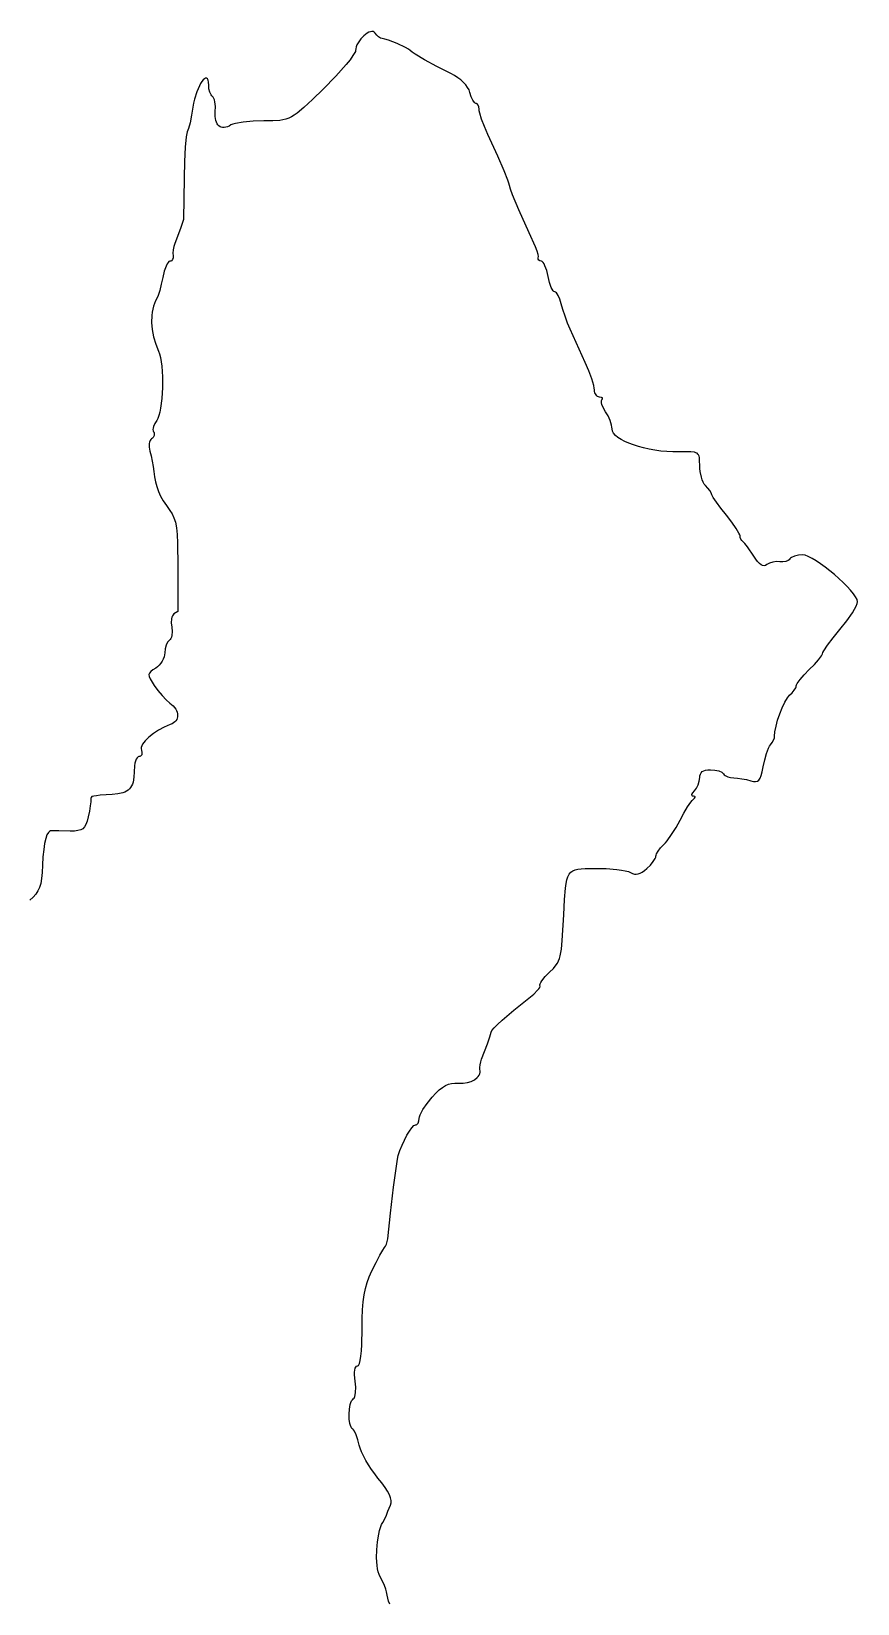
# Model space of a CAD drawing. Extents: x -20.7 to -3.4, y 4.4 to 16.8.
# Drawn here: x -4.614 to -3.395, y 12.935 to 15.254 of the extents above; entities that cross this region are included whole.
import ezdxf

# ---------------------------------------------------------------- set-up
doc = ezdxf.new("R2010")
doc.units = 0
doc.header["$MEASUREMENT"] = 0
doc.layers.add('LAYER_1', color=18, linetype='CONTINUOUS')

msp = doc.modelspace()

# ---------------------------------------------------------------- linework, layer by layer
at = {"layer": 'LAYER_1', "color": 7}
for p, q in [((-4.1281, 15.2433), (-4.132, 15.2377)), ((-4.1234, 15.2482), (-4.1281, 15.2433)), ((-4.1185, 15.2519), (-4.1234, 15.2482)), ((-4.1161, 15.2532), (-4.1185, 15.2519)), ((-4.1138, 15.2541), (-4.1161, 15.2532)), ((-4.1116, 15.2544), (-4.1138, 15.2541)), ((-4.1097, 15.2543), (-4.1116, 15.2544)), ((-4.108, 15.2535), (-4.1097, 15.2543)), ((-4.1067, 15.252), (-4.108, 15.2535)), ((-4.1044, 15.249), (-4.1067, 15.252)), ((-4.1017, 15.2464), (-4.1044, 15.249)), ((-4.0988, 15.2447), (-4.1017, 15.2464)), ((-4.0962, 15.2439), (-4.0988, 15.2447)), ((-4.0925, 15.2432), (-4.0962, 15.2439)), ((-4.0873, 15.2416), (-4.0925, 15.2432)), ((-4.0745, 15.2366), (-4.0873, 15.2416)), ((-4.1395, 15.2187), (-4.1439, 15.2127)), ((-4.1367, 15.2232), (-4.1395, 15.2187)), ((-4.136, 15.2249), (-4.1367, 15.2232)), ((-4.1357, 15.2261), (-4.136, 15.2249)), ((-4.1355, 15.2289), (-4.1357, 15.2261)), ((-4.1347, 15.2318), (-4.1355, 15.2289)), ((-4.1336, 15.2348), (-4.1347, 15.2318)), ((-4.132, 15.2377), (-4.1336, 15.2348)), ((-4.0622, 15.2307), (-4.0745, 15.2366)), ((-4.0576, 15.2281), (-4.0622, 15.2307)), ((-4.0549, 15.2261), (-4.0576, 15.2281)), ((-4.0521, 15.2238), (-4.0549, 15.2261)), ((-4.0476, 15.2207), (-4.0521, 15.2238)), ((-4.0339, 15.2126), (-4.0476, 15.2207)), ((-4.1498, 15.2055), (-4.165, 15.1885)), ((-4.1439, 15.2127), (-4.1498, 15.2055)), ((-4.0157, 15.2027), (-4.0339, 15.2126)), ((-3.9951, 15.1923), (-4.0157, 15.2027)), ((-4.3662, 15.174), (-4.37, 15.1651)), ((-4.3643, 15.1776), (-4.3662, 15.174)), ((-4.3623, 15.1807), (-4.3643, 15.1776)), ((-4.3604, 15.1831), (-4.3623, 15.1807)), ((-4.3585, 15.1847), (-4.3604, 15.1831)), ((-4.3569, 15.1856), (-4.3585, 15.1847)), ((-4.3554, 15.1856), (-4.3569, 15.1856)), ((-4.3542, 15.1846), (-4.3554, 15.1856)), ((-4.3532, 15.1826), (-4.3542, 15.1846)), ((-4.3527, 15.1796), (-4.3532, 15.1826)), ((-4.3524, 15.1754), (-4.3527, 15.1796)), ((-4.352, 15.1699), (-4.3524, 15.1754)), ((-4.165, 15.1885), (-4.1835, 15.1695)), ((-3.9897, 15.1894), (-3.9951, 15.1923)), ((-3.9847, 15.1862), (-3.9897, 15.1894)), ((-3.9802, 15.1828), (-3.9847, 15.1862)), ((-3.9763, 15.1793), (-3.9802, 15.1828)), ((-3.973, 15.1757), (-3.9763, 15.1793)), ((-3.9703, 15.1719), (-3.973, 15.1757)), ((-3.9682, 15.1681), (-3.9703, 15.1719)), ((-4.3746, 15.1488), (-4.3756, 15.1429)), ((-4.3733, 15.1546), (-4.3746, 15.1488)), ((-4.37, 15.1651), (-4.3733, 15.1546)), ((-4.3508, 15.1649), (-4.352, 15.1699)), ((-4.349, 15.1609), (-4.3508, 15.1649)), ((-4.3479, 15.1595), (-4.349, 15.1609)), ((-4.3468, 15.1585), (-4.3479, 15.1595)), ((-4.3456, 15.1574), (-4.3468, 15.1585)), ((-4.3447, 15.1556), (-4.3456, 15.1574)), ((-4.3439, 15.1533), (-4.3447, 15.1556)), ((-4.3432, 15.1504), (-4.3439, 15.1533)), ((-4.3425, 15.1436), (-4.3432, 15.1504)), ((-4.1994, 15.154), (-4.2118, 15.1423)), ((-4.1835, 15.1695), (-4.1994, 15.154)), ((-3.9669, 15.1644), (-3.9682, 15.1681)), ((-3.965, 15.1581), (-3.9669, 15.1644)), ((-3.9627, 15.153), (-3.965, 15.1581)), ((-3.9603, 15.1496), (-3.9627, 15.153)), ((-3.9592, 15.1486), (-3.9603, 15.1496)), ((-4.3776, 15.1307), (-4.3799, 15.1197)), ((-4.3756, 15.1429), (-4.3776, 15.1307)), ((-4.3428, 15.1288), (-4.3427, 15.1358)), ((-4.3419, 15.1229), (-4.3428, 15.1288)), ((-4.3427, 15.1358), (-4.3425, 15.1436)), ((-4.2344, 15.1264), (-4.2385, 15.1249)), ((-4.2303, 15.1283), (-4.2344, 15.1264)), ((-4.2262, 15.1308), (-4.2303, 15.1283)), ((-4.2218, 15.1339), (-4.2262, 15.1308)), ((-4.2118, 15.1423), (-4.2218, 15.1339)), ((-3.9582, 15.1483), (-3.9592, 15.1486)), ((-3.9573, 15.1481), (-3.9582, 15.1483)), ((-3.9564, 15.1476), (-3.9573, 15.1481)), ((-3.9549, 15.1458), (-3.9564, 15.1476)), ((-3.9539, 15.143), (-3.9549, 15.1458)), ((-3.9535, 15.1396), (-3.9539, 15.143)), ((-3.9532, 15.1373), (-3.9535, 15.1396)), ((-3.9525, 15.134), (-3.9532, 15.1373)), ((-3.9497, 15.1251), (-3.9525, 15.134)), ((-4.3848, 15.1037), (-4.3856, 15.0989)), ((-4.384, 15.1063), (-4.3848, 15.1037)), ((-4.3821, 15.1112), (-4.384, 15.1063)), ((-4.3799, 15.1197), (-4.3821, 15.1112)), ((-4.3411, 15.1204), (-4.3419, 15.1229)), ((-4.3401, 15.1182), (-4.3411, 15.1204)), ((-4.3388, 15.1164), (-4.3401, 15.1182)), ((-4.3373, 15.115), (-4.3388, 15.1164)), ((-4.3357, 15.1138), (-4.3373, 15.115)), ((-4.3339, 15.1131), (-4.3357, 15.1138)), ((-4.3318, 15.1127), (-4.3339, 15.1131)), ((-4.3297, 15.1126), (-4.3318, 15.1127)), ((-4.3273, 15.113), (-4.3297, 15.1126)), ((-4.3249, 15.1137), (-4.3273, 15.113)), ((-4.3222, 15.1149), (-4.3249, 15.1137)), ((-4.3195, 15.1165), (-4.3222, 15.1149)), ((-4.3169, 15.1176), (-4.3195, 15.1165)), ((-4.3129, 15.1187), (-4.3169, 15.1176)), ((-4.3015, 15.1206), (-4.3129, 15.1187)), ((-4.2869, 15.1218), (-4.3015, 15.1206)), ((-4.2709, 15.1223), (-4.2869, 15.1218)), ((-4.2577, 15.1225), (-4.2709, 15.1223)), ((-4.2473, 15.1231), (-4.2577, 15.1225)), ((-4.2428, 15.1238), (-4.2473, 15.1231)), ((-4.2385, 15.1249), (-4.2428, 15.1238)), ((-3.9455, 15.1142), (-3.9497, 15.1251)), ((-3.9405, 15.1024), (-3.9455, 15.1142)), ((-3.926, 15.0703), (-3.9405, 15.1024)), ((-4.3871, 15.0836), (-4.3881, 15.0627)), ((-4.3856, 15.0989), (-4.3871, 15.0836)), ((-4.3881, 15.0627), (-4.3887, 15.0383)), ((-3.9165, 15.0487), (-3.926, 15.0703)), ((-4.3887, 15.0383), (-4.3894, 14.9769)), ((-3.9112, 15.0351), (-3.9165, 15.0487)), ((-3.9097, 15.0305), (-3.9112, 15.0351)), ((-3.9088, 15.027), (-3.9097, 15.0305)), ((-3.9072, 15.0217), (-3.9088, 15.027)), ((-3.904, 15.0132), (-3.9072, 15.0217)), ((-3.8947, 14.9914), (-3.904, 15.0132)), ((-3.8793, 14.9573), (-3.8947, 14.9914)), ((-4.3942, 14.9639), (-4.4026, 14.9413)), ((-4.3894, 14.9769), (-4.3942, 14.9639)), ((-4.4026, 14.9413), (-4.4039, 14.9369)), ((-3.8704, 14.9366), (-3.8793, 14.9573)), ((-4.4058, 14.9178), (-4.4074, 14.9161)), ((-4.4049, 14.9204), (-4.4058, 14.9178)), ((-4.4048, 14.9321), (-4.4052, 14.9274)), ((-4.4052, 14.9274), (-4.4049, 14.9235)), ((-4.4049, 14.9235), (-4.4049, 14.9204)), ((-4.4039, 14.9369), (-4.4048, 14.9321)), ((-3.8679, 14.9301), (-3.8704, 14.9366)), ((-3.8665, 14.9255), (-3.8679, 14.9301)), ((-3.866, 14.9224), (-3.8665, 14.9255)), ((-3.8661, 14.9203), (-3.866, 14.9224)), ((-3.8661, 14.9184), (-3.8661, 14.9203)), ((-3.8652, 14.9168), (-3.8661, 14.9184)), ((-3.8636, 14.9158), (-3.8652, 14.9168)), ((-4.418, 14.9006), (-4.4202, 14.8912)), ((-4.4153, 14.9083), (-4.418, 14.9006)), ((-4.4138, 14.9113), (-4.4153, 14.9083)), ((-4.4124, 14.9135), (-4.4138, 14.9113)), ((-4.411, 14.9149), (-4.4124, 14.9135)), ((-4.4097, 14.9154), (-4.411, 14.9149)), ((-4.4085, 14.9156), (-4.4097, 14.9154)), ((-4.4074, 14.9161), (-4.4085, 14.9156)), ((-3.8615, 14.9154), (-3.8636, 14.9158)), ((-3.8603, 14.915), (-3.8615, 14.9154)), ((-3.8589, 14.9136), (-3.8603, 14.915)), ((-3.8576, 14.9115), (-3.8589, 14.9136)), ((-3.8562, 14.9088), (-3.8576, 14.9115)), ((-3.8536, 14.9016), (-3.8562, 14.9088)), ((-3.8515, 14.8928), (-3.8536, 14.9016)), ((-4.4246, 14.8722), (-4.4269, 14.8649)), ((-4.4223, 14.8813), (-4.4246, 14.8722)), ((-4.4202, 14.8912), (-4.4223, 14.8813)), ((-3.8494, 14.884), (-3.8515, 14.8928)), ((-3.8469, 14.8768), (-3.8494, 14.884)), ((-3.8456, 14.874), (-3.8469, 14.8768)), ((-3.8442, 14.8719), (-3.8456, 14.874)), ((-3.843, 14.8706), (-3.8442, 14.8719)), ((-3.8418, 14.8701), (-3.843, 14.8706)), ((-4.4339, 14.849), (-4.435, 14.8446)), ((-4.4325, 14.8531), (-4.4339, 14.849)), ((-4.4308, 14.8569), (-4.4325, 14.8531)), ((-4.4289, 14.8605), (-4.4308, 14.8569)), ((-4.4269, 14.8649), (-4.4289, 14.8605)), ((-3.8406, 14.8698), (-3.8418, 14.8701)), ((-3.8393, 14.8687), (-3.8406, 14.8698)), ((-3.838, 14.8671), (-3.8393, 14.8687)), ((-3.8367, 14.8649), (-3.838, 14.8671)), ((-3.8342, 14.8592), (-3.8367, 14.8649)), ((-3.8321, 14.8523), (-3.8342, 14.8592)), ((-3.8298, 14.8439), (-3.8321, 14.8523)), ((-4.4364, 14.8352), (-4.4366, 14.8251)), ((-4.4366, 14.8251), (-4.4357, 14.8146)), ((-4.4358, 14.84), (-4.4364, 14.8352)), ((-4.435, 14.8446), (-4.4358, 14.84)), ((-3.8266, 14.8341), (-3.8298, 14.8439)), ((-3.8229, 14.8241), (-3.8266, 14.8341)), ((-3.8192, 14.8151), (-3.8229, 14.8241)), ((-4.4357, 14.8146), (-4.4337, 14.8039)), ((-4.4337, 14.8039), (-4.4306, 14.7932)), ((-3.7968, 14.7659), (-3.8192, 14.8151)), ((-4.4306, 14.7932), (-4.4264, 14.7828)), ((-4.4264, 14.7828), (-4.4248, 14.7786)), ((-4.4248, 14.7786), (-4.4235, 14.7733)), ((-4.4235, 14.7733), (-4.4224, 14.7671)), ((-4.4224, 14.7671), (-4.4216, 14.7603)), ((-4.4216, 14.7603), (-4.4207, 14.745)), ((-3.7915, 14.7535), (-3.7968, 14.7659)), ((-4.4207, 14.745), (-4.4207, 14.7288)), ((-3.7872, 14.7417), (-3.7915, 14.7535)), ((-3.7842, 14.732), (-3.7872, 14.7417)), ((-3.7834, 14.7282), (-3.7842, 14.732)), ((-4.4215, 14.7129), (-4.4233, 14.6987)), ((-4.4207, 14.7288), (-4.4215, 14.7129)), ((-3.7831, 14.7255), (-3.7834, 14.7282)), ((-3.783, 14.7233), (-3.7831, 14.7255)), ((-3.7826, 14.7214), (-3.783, 14.7233)), ((-3.7819, 14.7196), (-3.7826, 14.7214)), ((-3.7809, 14.718), (-3.7819, 14.7196)), ((-3.7798, 14.7167), (-3.7809, 14.718)), ((-3.7785, 14.7157), (-3.7798, 14.7167)), ((-3.7771, 14.7151), (-3.7785, 14.7157)), ((-3.7756, 14.7149), (-3.7771, 14.7151)), ((-3.773, 14.7145), (-3.7756, 14.7149)), ((-3.7715, 14.7137), (-3.773, 14.7145)), ((-3.773, 14.7081), (-3.7728, 14.7097)), ((-3.7728, 14.7062), (-3.773, 14.7081)), ((-3.7728, 14.7097), (-3.7721, 14.7108)), ((-3.7721, 14.7108), (-3.7711, 14.7124)), ((-3.7712, 14.7131), (-3.7715, 14.7137)), ((-3.7711, 14.7124), (-3.7712, 14.7131)), ((-4.4258, 14.6875), (-4.4274, 14.6833)), ((-4.4244, 14.6926), (-4.4258, 14.6875)), ((-4.4233, 14.6987), (-4.4244, 14.6926)), ((-3.7722, 14.7039), (-3.7728, 14.7062)), ((-3.7701, 14.6987), (-3.7722, 14.7039)), ((-3.7667, 14.6932), (-3.7701, 14.6987)), ((-3.7631, 14.687), (-3.7667, 14.6932)), ((-3.7601, 14.6802), (-3.7631, 14.687)), ((-4.4345, 14.6691), (-4.4346, 14.6671)), ((-4.4346, 14.6671), (-4.4344, 14.6653)), ((-4.434, 14.6713), (-4.4345, 14.6691)), ((-4.4344, 14.6653), (-4.4338, 14.6638)), ((-4.4321, 14.6759), (-4.434, 14.6713)), ((-4.4338, 14.6638), (-4.4331, 14.6625)), ((-4.4331, 14.6625), (-4.4328, 14.6611)), ((-4.4291, 14.6804), (-4.4321, 14.6759)), ((-4.4274, 14.6833), (-4.4291, 14.6804)), ((-3.758, 14.6736), (-3.7601, 14.6802)), ((-3.7575, 14.6706), (-3.758, 14.6736)), ((-3.7573, 14.668), (-3.7575, 14.6706)), ((-3.7567, 14.6648), (-3.7573, 14.668)), ((-3.755, 14.6615), (-3.7567, 14.6648)), ((-3.7522, 14.6584), (-3.755, 14.6615)), ((-4.4403, 14.6462), (-4.4404, 14.6437)), ((-4.4404, 14.6437), (-4.4403, 14.6409)), ((-4.4398, 14.6486), (-4.4403, 14.6462)), ((-4.4403, 14.6409), (-4.4398, 14.638)), ((-4.439, 14.6506), (-4.4398, 14.6486)), ((-4.438, 14.6522), (-4.439, 14.6506)), ((-4.4367, 14.6533), (-4.438, 14.6522)), ((-4.4354, 14.6543), (-4.4367, 14.6533)), ((-4.4344, 14.6554), (-4.4354, 14.6543)), ((-4.433, 14.6581), (-4.4344, 14.6554)), ((-4.4328, 14.6611), (-4.433, 14.6581)), ((-3.7485, 14.6553), (-3.7522, 14.6584)), ((-3.7439, 14.6523), (-3.7485, 14.6553)), ((-3.7385, 14.6494), (-3.7439, 14.6523)), ((-3.7324, 14.6467), (-3.7385, 14.6494)), ((-3.7257, 14.6442), (-3.7324, 14.6467)), ((-3.7184, 14.6419), (-3.7257, 14.6442)), ((-3.7106, 14.6398), (-3.7184, 14.6419)), ((-3.7025, 14.638), (-3.7106, 14.6398)), ((-4.4398, 14.638), (-4.4391, 14.6351)), ((-4.4391, 14.6351), (-4.4372, 14.6284)), ((-4.4372, 14.6284), (-4.4356, 14.6204)), ((-4.4356, 14.6204), (-4.4342, 14.6123)), ((-3.694, 14.6365), (-3.7025, 14.638)), ((-3.6853, 14.6353), (-3.694, 14.6365)), ((-3.6764, 14.6345), (-3.6853, 14.6353)), ((-3.6675, 14.6341), (-3.6764, 14.6345)), ((-3.6586, 14.634), (-3.6675, 14.6341)), ((-3.641, 14.6341), (-3.6586, 14.634)), ((-3.6355, 14.6334), (-3.641, 14.6341)), ((-3.6335, 14.6328), (-3.6355, 14.6334)), ((-3.6318, 14.6319), (-3.6335, 14.6328)), ((-3.6305, 14.6308), (-3.6318, 14.6319)), ((-3.6296, 14.6295), (-3.6305, 14.6308)), ((-3.6289, 14.6278), (-3.6296, 14.6295)), ((-3.6284, 14.6258), (-3.6289, 14.6278)), ((-3.628, 14.6206), (-3.6284, 14.6258)), ((-3.6279, 14.6138), (-3.628, 14.6206)), ((-4.4342, 14.6123), (-4.4334, 14.6049)), ((-4.4334, 14.6049), (-4.4325, 14.5974)), ((-4.4325, 14.5974), (-4.4311, 14.59)), ((-3.6277, 14.6094), (-3.6279, 14.6138)), ((-3.6272, 14.605), (-3.6277, 14.6094)), ((-3.6254, 14.5965), (-3.6272, 14.605)), ((-3.6241, 14.5927), (-3.6254, 14.5965)), ((-3.6227, 14.5893), (-3.6241, 14.5927)), ((-4.4311, 14.59), (-4.4291, 14.5829)), ((-4.4291, 14.5829), (-4.4265, 14.5758)), ((-4.4265, 14.5758), (-4.4233, 14.5688)), ((-4.4233, 14.5688), (-4.4194, 14.5618)), ((-3.6211, 14.5865), (-3.6227, 14.5893)), ((-3.6193, 14.5843), (-3.6211, 14.5865)), ((-3.6159, 14.5806), (-3.6193, 14.5843)), ((-3.613, 14.5768), (-3.6159, 14.5806)), ((-3.6109, 14.5734), (-3.613, 14.5768)), ((-3.6098, 14.5708), (-3.6109, 14.5734)), ((-3.6078, 14.5668), (-3.6098, 14.5708)), ((-4.4194, 14.5618), (-4.4149, 14.5547)), ((-4.4149, 14.5547), (-4.4096, 14.5474)), ((-4.4096, 14.5474), (-4.4063, 14.5425)), ((-3.6032, 14.5598), (-3.6078, 14.5668)), ((-3.5965, 14.5508), (-3.6032, 14.5598)), ((-3.5886, 14.5406), (-3.5965, 14.5508)), ((-4.4063, 14.5425), (-4.4036, 14.5369)), ((-4.4036, 14.5369), (-4.4016, 14.5303)), ((-4.4016, 14.5303), (-4.4, 14.5221)), ((-3.5807, 14.5304), (-3.5886, 14.5406)), ((-3.5743, 14.5212), (-3.5807, 14.5304)), ((-4.4, 14.5221), (-4.3989, 14.512)), ((-4.3989, 14.512), (-4.3982, 14.4994)), ((-4.3982, 14.4994), (-4.3977, 14.4653)), ((-3.57, 14.5141), (-3.5743, 14.5212)), ((-3.5688, 14.5116), (-3.57, 14.5141)), ((-3.5684, 14.51), (-3.5688, 14.5116)), ((-3.5681, 14.5077), (-3.5684, 14.51)), ((-3.5671, 14.5052), (-3.5681, 14.5077)), ((-3.5657, 14.5031), (-3.5671, 14.5052)), ((-3.564, 14.5014), (-3.5657, 14.5031)), ((-3.5614, 14.4987), (-3.564, 14.5014)), ((-3.5575, 14.4937), (-3.5614, 14.4987)), ((-3.5481, 14.4799), (-3.5575, 14.4937)), ((-3.5451, 14.4756), (-3.5481, 14.4799)), ((-3.4949, 14.4761), (-3.4959, 14.4749)), ((-3.4939, 14.4773), (-3.4949, 14.4761)), ((-3.4923, 14.4784), (-3.4939, 14.4773)), ((-3.4879, 14.4802), (-3.4923, 14.4784)), ((-3.4823, 14.4815), (-3.4879, 14.4802)), ((-3.4762, 14.482), (-3.4823, 14.4815)), ((-3.4724, 14.4814), (-3.4762, 14.482)), ((-3.4677, 14.4796), (-3.4724, 14.4814)), ((-3.4622, 14.4769), (-3.4677, 14.4796)), ((-3.4561, 14.4733), (-3.4622, 14.4769)), ((-4.3977, 14.4653), (-4.3977, 14.3986)), ((-3.5424, 14.4721), (-3.5451, 14.4756)), ((-3.5398, 14.4695), (-3.5424, 14.4721)), ((-3.5374, 14.4676), (-3.5398, 14.4695)), ((-3.5351, 14.4665), (-3.5374, 14.4676)), ((-3.5329, 14.4661), (-3.5351, 14.4665)), ((-3.5308, 14.4666), (-3.5329, 14.4661)), ((-3.5288, 14.4678), (-3.5308, 14.4666)), ((-3.527, 14.469), (-3.5288, 14.4678)), ((-3.5249, 14.47), (-3.527, 14.469)), ((-3.5201, 14.4715), (-3.5249, 14.47)), ((-3.5148, 14.4722), (-3.5201, 14.4715)), ((-3.5098, 14.472), (-3.5148, 14.4722)), ((-3.5052, 14.4718), (-3.5098, 14.472)), ((-3.5008, 14.4725), (-3.5052, 14.4718)), ((-3.4972, 14.4739), (-3.5008, 14.4725)), ((-3.4959, 14.4749), (-3.4972, 14.4739)), ((-3.4496, 14.4689), (-3.4561, 14.4733)), ((-3.4428, 14.464), (-3.4496, 14.4689)), ((-3.429, 14.4529), (-3.4428, 14.464)), ((-3.4161, 14.4412), (-3.429, 14.4529)), ((-3.4103, 14.4354), (-3.4161, 14.4412)), ((-3.4052, 14.4298), (-3.4103, 14.4354)), ((-3.401, 14.4247), (-3.4052, 14.4298)), ((-3.3978, 14.42), (-3.401, 14.4247)), ((-3.3994, 14.4019), (-3.397, 14.4065)), ((-3.3957, 14.416), (-3.3978, 14.42)), ((-3.397, 14.4065), (-3.3955, 14.4101)), ((-3.395, 14.4127), (-3.3957, 14.416)), ((-3.3955, 14.4101), (-3.395, 14.4127)), ((-4.4072, 14.3877), (-4.4076, 14.3819)), ((-4.4066, 14.3902), (-4.4072, 14.3877)), ((-4.4059, 14.3922), (-4.4066, 14.3902)), ((-4.4049, 14.3938), (-4.4059, 14.3922)), ((-4.4038, 14.3949), (-4.4049, 14.3938)), ((-4.3977, 14.3986), (-4.4038, 14.3949)), ((-3.4209, 14.372), (-3.4108, 14.3848)), ((-3.4108, 14.3848), (-3.4026, 14.3967)), ((-3.4026, 14.3967), (-3.3994, 14.4019)), ((-4.4075, 14.3608), (-4.4083, 14.3587)), ((-4.4076, 14.3819), (-4.4069, 14.3755)), ((-4.4068, 14.3633), (-4.4075, 14.3608)), ((-4.4069, 14.3755), (-4.4063, 14.3691)), ((-4.4063, 14.3691), (-4.4068, 14.3633)), ((-3.4309, 14.3596), (-3.4209, 14.372)), ((-4.4171, 14.3376), (-4.4174, 14.3346)), ((-4.4166, 14.3434), (-4.4171, 14.3376)), ((-4.4152, 14.3488), (-4.4166, 14.3434)), ((-4.4131, 14.3532), (-4.4152, 14.3488)), ((-4.4119, 14.3548), (-4.4131, 14.3532)), ((-4.4106, 14.3559), (-4.4119, 14.3548)), ((-4.4094, 14.357), (-4.4106, 14.3559)), ((-4.4083, 14.3587), (-4.4094, 14.357)), ((-3.4467, 14.3362), (-3.4462, 14.3378)), ((-3.4462, 14.3378), (-3.4447, 14.3405)), ((-3.4447, 14.3405), (-3.4391, 14.3487)), ((-3.4391, 14.3487), (-3.4309, 14.3596)), ((-4.4306, 14.315), (-4.4349, 14.3122)), ((-4.4279, 14.3169), (-4.4306, 14.315)), ((-4.4254, 14.3193), (-4.4279, 14.3169)), ((-4.4231, 14.3221), (-4.4254, 14.3193)), ((-4.4211, 14.3251), (-4.4231, 14.3221)), ((-4.4194, 14.3282), (-4.4211, 14.3251)), ((-4.4182, 14.3314), (-4.4194, 14.3282)), ((-4.4174, 14.3346), (-4.4182, 14.3314)), ((-3.4662, 14.3128), (-3.4586, 14.3204)), ((-3.4586, 14.3204), (-3.4524, 14.3273)), ((-3.4524, 14.3273), (-3.4483, 14.3329)), ((-3.4483, 14.3329), (-3.4471, 14.3349)), ((-3.4471, 14.3349), (-3.4467, 14.3362)), ((-4.4398, 14.3077), (-4.4406, 14.3053)), ((-4.4406, 14.3053), (-4.4403, 14.3026)), ((-4.4403, 14.3026), (-4.4388, 14.2991)), ((-4.4379, 14.3099), (-4.4398, 14.3077)), ((-4.4388, 14.2991), (-4.4327, 14.2891)), ((-4.4349, 14.3122), (-4.4379, 14.3099)), ((-3.4852, 14.2901), (-3.484, 14.2923)), ((-3.484, 14.2923), (-3.4799, 14.298)), ((-3.4799, 14.298), (-3.4737, 14.3052)), ((-3.4737, 14.3052), (-3.4662, 14.3128)), ((-4.4327, 14.2891), (-4.4274, 14.2817)), ((-4.4274, 14.2817), (-4.4213, 14.2744)), ((-4.4213, 14.2744), (-4.4151, 14.2679)), ((-4.4151, 14.2679), (-4.4096, 14.2633)), ((-3.5024, 14.2646), (-3.4986, 14.271)), ((-3.4986, 14.271), (-3.4969, 14.2733)), ((-3.4969, 14.2733), (-3.4952, 14.275)), ((-3.4952, 14.275), (-3.4915, 14.2785)), ((-3.4915, 14.2785), (-3.4884, 14.2823)), ((-3.4884, 14.2823), (-3.4863, 14.2858)), ((-3.4863, 14.2858), (-3.4858, 14.2873)), ((-3.4858, 14.2873), (-3.4856, 14.2886)), ((-3.4856, 14.2886), (-3.4852, 14.2901)), ((-4.4096, 14.2633), (-4.4046, 14.2591)), ((-4.4046, 14.2591), (-4.4011, 14.2546)), ((-4.4011, 14.2546), (-4.3998, 14.2523)), ((-4.3998, 14.2523), (-4.3989, 14.25)), ((-4.3989, 14.25), (-4.3984, 14.2477)), ((-4.3984, 14.2477), (-4.3982, 14.2454)), ((-4.3982, 14.2454), (-4.3983, 14.2433)), ((-3.5129, 14.2382), (-3.5097, 14.2475)), ((-3.5097, 14.2475), (-3.5061, 14.2565)), ((-3.5061, 14.2565), (-3.5024, 14.2646)), ((-4.4263, 14.2234), (-4.434, 14.2184)), ((-4.4179, 14.2279), (-4.4263, 14.2234)), ((-4.4091, 14.2316), (-4.4179, 14.2279)), ((-4.4065, 14.2328), (-4.4091, 14.2316)), ((-4.4042, 14.2341), (-4.4065, 14.2328)), ((-4.4023, 14.2356), (-4.4042, 14.2341)), ((-4.4008, 14.2373), (-4.4023, 14.2356)), ((-4.3996, 14.2392), (-4.4008, 14.2373)), ((-4.3988, 14.2412), (-4.3996, 14.2392)), ((-4.3983, 14.2433), (-4.3988, 14.2412)), ((-3.5173, 14.2147), (-3.5169, 14.2211)), ((-3.5169, 14.2211), (-3.5153, 14.2291)), ((-3.5153, 14.2291), (-3.5129, 14.2382)), ((-4.4519, 14.1978), (-4.4521, 14.1957)), ((-4.4512, 14.2001), (-4.4519, 14.1978)), ((-4.4499, 14.2025), (-4.4512, 14.2001)), ((-4.4461, 14.2076), (-4.4499, 14.2025)), ((-4.4407, 14.213), (-4.4461, 14.2076)), ((-4.434, 14.2184), (-4.4407, 14.213)), ((-3.5262, 14.1968), (-3.5247, 14.1997)), ((-3.5247, 14.1997), (-3.5233, 14.2018)), ((-3.5233, 14.2018), (-3.5209, 14.2052)), ((-3.5209, 14.2052), (-3.5189, 14.2088)), ((-3.5189, 14.2088), (-3.5176, 14.2121)), ((-3.5176, 14.2121), (-3.5173, 14.2147)), ((-4.4612, 14.1745), (-4.4619, 14.1708)), ((-4.4603, 14.1778), (-4.4612, 14.1745)), ((-4.4593, 14.1806), (-4.4603, 14.1778)), ((-4.458, 14.1826), (-4.4593, 14.1806)), ((-4.4567, 14.1839), (-4.458, 14.1826)), ((-4.4553, 14.1844), (-4.4567, 14.1839)), ((-4.4539, 14.1846), (-4.4553, 14.1844)), ((-4.4528, 14.1851), (-4.4539, 14.1846)), ((-4.4519, 14.186), (-4.4528, 14.1851)), ((-4.4521, 14.1957), (-4.4517, 14.1939)), ((-4.4513, 14.1872), (-4.4519, 14.186)), ((-4.4517, 14.1939), (-4.4509, 14.1902)), ((-4.4509, 14.1886), (-4.4513, 14.1872)), ((-4.4509, 14.1902), (-4.4509, 14.1886)), ((-3.5343, 14.1693), (-3.532, 14.1795)), ((-3.532, 14.1795), (-3.5292, 14.1891)), ((-3.5292, 14.1891), (-3.5262, 14.1968)), ((-4.4628, 14.1538), (-4.464, 14.1468)), ((-4.4624, 14.1621), (-4.4628, 14.1538)), ((-4.4619, 14.1708), (-4.4624, 14.1621)), ((-3.6285, 14.1482), (-3.6279, 14.1533)), ((-3.6279, 14.1533), (-3.6277, 14.1561)), ((-3.6277, 14.1561), (-3.6269, 14.1585)), ((-3.6269, 14.1585), (-3.6258, 14.1605)), ((-3.6258, 14.1605), (-3.6241, 14.1622)), ((-3.6241, 14.1622), (-3.6219, 14.1634)), ((-3.6219, 14.1634), (-3.6192, 14.1643)), ((-3.6192, 14.1643), (-3.6159, 14.1648)), ((-3.6159, 14.1648), (-3.6121, 14.165)), ((-3.6121, 14.165), (-3.6057, 14.1645)), ((-3.6057, 14.1645), (-3.5998, 14.1632)), ((-3.5998, 14.1632), (-3.5953, 14.1613)), ((-3.5953, 14.1613), (-3.5936, 14.1601)), ((-3.5936, 14.1601), (-3.5926, 14.1589)), ((-3.5926, 14.1589), (-3.5916, 14.1577)), ((-3.5916, 14.1577), (-3.5902, 14.1566)), ((-3.5902, 14.1566), (-3.5866, 14.1547)), ((-3.5866, 14.1547), (-3.5823, 14.1534)), ((-3.5823, 14.1534), (-3.5776, 14.153)), ((-3.5776, 14.153), (-3.5722, 14.1527)), ((-3.5722, 14.1527), (-3.5657, 14.1518)), ((-3.5657, 14.1518), (-3.5589, 14.1505)), ((-3.5405, 14.1496), (-3.5388, 14.1524)), ((-3.5388, 14.1524), (-3.5372, 14.1565)), ((-3.5372, 14.1565), (-3.5358, 14.1621)), ((-3.5358, 14.1621), (-3.5343, 14.1693)), ((-4.4948, 14.1285), (-4.5125, 14.1273)), ((-4.4863, 14.1294), (-4.4948, 14.1285)), ((-4.4793, 14.131), (-4.4863, 14.1294)), ((-4.4763, 14.1321), (-4.4793, 14.131)), ((-4.4736, 14.1334), (-4.4763, 14.1321)), ((-4.4713, 14.135), (-4.4736, 14.1334)), ((-4.4693, 14.1368), (-4.4713, 14.135)), ((-4.4676, 14.1389), (-4.4693, 14.1368)), ((-4.4661, 14.1412), (-4.4676, 14.1389)), ((-4.4649, 14.1439), (-4.4661, 14.1412)), ((-4.464, 14.1468), (-4.4649, 14.1439)), ((-3.6394, 14.1274), (-3.6393, 14.1284)), ((-3.6393, 14.1284), (-3.6382, 14.1309)), ((-3.6382, 14.1309), (-3.6356, 14.1339)), ((-3.6356, 14.1339), (-3.6326, 14.1379)), ((-3.6326, 14.1379), (-3.6302, 14.1428)), ((-3.6302, 14.1428), (-3.6285, 14.1482)), ((-3.5589, 14.1505), (-3.5527, 14.1488)), ((-3.5527, 14.1488), (-3.5486, 14.1477)), ((-3.5486, 14.1477), (-3.5454, 14.1474)), ((-3.5454, 14.1474), (-3.5427, 14.148)), ((-3.5427, 14.148), (-3.5405, 14.1496)), ((-4.5271, 14.1117), (-4.5285, 14.104)), ((-4.5263, 14.1178), (-4.5271, 14.1117)), ((-4.5259, 14.1242), (-4.5264, 14.1229)), ((-4.5264, 14.1229), (-4.5263, 14.1213)), ((-4.5263, 14.1213), (-4.5263, 14.1178)), ((-4.5246, 14.1253), (-4.5259, 14.1242)), ((-4.5221, 14.1261), (-4.5246, 14.1253)), ((-4.5181, 14.1267), (-4.5221, 14.1261)), ((-4.5125, 14.1273), (-4.5181, 14.1267)), ((-3.6514, 14.101), (-3.6459, 14.1103)), ((-3.6459, 14.1103), (-3.6411, 14.1173)), ((-3.6411, 14.1173), (-3.6392, 14.1197)), ((-3.639, 14.1267), (-3.6394, 14.1274)), ((-3.6392, 14.1197), (-3.6376, 14.1212)), ((-3.6383, 14.1262), (-3.639, 14.1267)), ((-3.6373, 14.1261), (-3.6383, 14.1262)), ((-3.6376, 14.1212), (-3.6354, 14.1231)), ((-3.6353, 14.1257), (-3.6373, 14.1261)), ((-3.6354, 14.1231), (-3.6347, 14.1247)), ((-3.6348, 14.1252), (-3.6353, 14.1257)), ((-3.6347, 14.1247), (-3.6348, 14.1252)), ((-4.5336, 14.0843), (-4.5356, 14.0806)), ((-4.5319, 14.0892), (-4.5336, 14.0843)), ((-4.5303, 14.0954), (-4.5319, 14.0892)), ((-4.5285, 14.104), (-4.5303, 14.0954)), ((-3.6628, 14.0797), (-3.6569, 14.0906)), ((-3.6569, 14.0906), (-3.6514, 14.101)), ((-4.5929, 14.0634), (-4.5946, 14.0562)), ((-4.591, 14.0688), (-4.5929, 14.0634)), ((-4.5887, 14.0725), (-4.591, 14.0688)), ((-4.5874, 14.0738), (-4.5887, 14.0725)), ((-4.586, 14.0746), (-4.5874, 14.0738)), ((-4.5845, 14.075), (-4.586, 14.0746)), ((-4.583, 14.075), (-4.5845, 14.075)), ((-4.5737, 14.0746), (-4.583, 14.075)), ((-4.557, 14.0744), (-4.5737, 14.0746)), ((-4.5505, 14.0745), (-4.557, 14.0744)), ((-4.5453, 14.0751), (-4.5505, 14.0745)), ((-4.5412, 14.0762), (-4.5453, 14.0751)), ((-4.5381, 14.0779), (-4.5412, 14.0762)), ((-4.5356, 14.0806), (-4.5381, 14.0779)), ((-3.6786, 14.0569), (-3.6757, 14.0603)), ((-3.6757, 14.0603), (-3.6693, 14.0692)), ((-3.6693, 14.0692), (-3.6628, 14.0797)), ((-4.5969, 14.0366), (-4.5976, 14.024)), ((-4.5959, 14.0473), (-4.5969, 14.0366)), ((-4.5946, 14.0562), (-4.5959, 14.0473)), ((-3.6936, 14.034), (-3.6928, 14.0359)), ((-3.6928, 14.0359), (-3.6926, 14.0375)), ((-3.6926, 14.0375), (-3.6923, 14.0389)), ((-3.6923, 14.0389), (-3.6917, 14.0407)), ((-3.6917, 14.0407), (-3.6892, 14.045)), ((-3.6892, 14.045), (-3.6856, 14.0497)), ((-3.6856, 14.0497), (-3.6812, 14.0542)), ((-3.6812, 14.0542), (-3.6786, 14.0569)), ((-4.5981, 14.0133), (-4.599, 14.0045)), ((-4.5976, 14.024), (-4.5981, 14.0133)), ((-3.8203, 14.0108), (-3.818, 14.0136)), ((-3.818, 14.0136), (-3.8151, 14.0157)), ((-3.8151, 14.0157), (-3.8116, 14.0173)), ((-3.8116, 14.0173), (-3.8075, 14.0183)), ((-3.8075, 14.0183), (-3.8027, 14.0189)), ((-3.8027, 14.0189), (-3.797, 14.0193)), ((-3.797, 14.0193), (-3.7831, 14.0195)), ((-3.7831, 14.0195), (-3.766, 14.0191)), ((-3.766, 14.0191), (-3.7502, 14.0178)), ((-3.7502, 14.0178), (-3.7435, 14.0169)), ((-3.7435, 14.0169), (-3.7377, 14.0159)), ((-3.7377, 14.0159), (-3.7332, 14.0147)), ((-3.7332, 14.0147), (-3.7301, 14.0134)), ((-3.7301, 14.0134), (-3.7272, 14.0119)), ((-3.7187, 14.0112), (-3.7157, 14.0122)), ((-3.7157, 14.0122), (-3.7127, 14.0138)), ((-3.7127, 14.0138), (-3.7094, 14.0161)), ((-3.7094, 14.0161), (-3.7059, 14.0191)), ((-3.7059, 14.0191), (-3.7007, 14.0243)), ((-3.7007, 14.0243), (-3.6965, 14.0294)), ((-3.6965, 14.0294), (-3.6936, 14.034)), ((-4.6019, 13.9912), (-4.6043, 13.9861)), ((-4.6002, 13.9972), (-4.6019, 13.9912)), ((-4.599, 14.0045), (-4.6002, 13.9972)), ((-3.8273, 13.9735), (-3.8259, 13.9904)), ((-3.8259, 13.9904), (-3.825, 13.9971)), ((-3.825, 13.9971), (-3.8238, 14.0026)), ((-3.8238, 14.0026), (-3.8223, 14.0071)), ((-3.8223, 14.0071), (-3.8203, 14.0108)), ((-3.7272, 14.0119), (-3.7243, 14.0111)), ((-3.7243, 14.0111), (-3.7215, 14.0108)), ((-3.7215, 14.0108), (-3.7187, 14.0112)), ((-4.6114, 13.9772), (-4.6164, 13.9727)), ((-4.6074, 13.9815), (-4.6114, 13.9772)), ((-4.6043, 13.9861), (-4.6074, 13.9815)), ((-3.8284, 13.951), (-3.8273, 13.9735)), ((-3.8306, 13.9128), (-3.8284, 13.951)), ((-3.8338, 13.8903), (-3.832, 13.9)), ((-3.832, 13.9), (-3.8306, 13.9128)), ((-3.8438, 13.8717), (-3.8395, 13.877)), ((-3.8395, 13.877), (-3.8378, 13.8798)), ((-3.8378, 13.8798), (-3.8362, 13.8829)), ((-3.8362, 13.8829), (-3.8349, 13.8864)), ((-3.8349, 13.8864), (-3.8338, 13.8903)), ((-3.8635, 13.8491), (-3.8625, 13.8512)), ((-3.8625, 13.8512), (-3.8608, 13.8537)), ((-3.8608, 13.8537), (-3.8559, 13.8597)), ((-3.8559, 13.8597), (-3.8494, 13.8663)), ((-3.8494, 13.8663), (-3.8438, 13.8717)), ((-3.9021, 13.8102), (-3.88, 13.8277)), ((-3.88, 13.8277), (-3.8726, 13.8339)), ((-3.8726, 13.8339), (-3.867, 13.8395)), ((-3.867, 13.8395), (-3.8651, 13.8419)), ((-3.8651, 13.8419), (-3.8638, 13.8439)), ((-3.8639, 13.8475), (-3.8635, 13.8491)), ((-3.8636, 13.8465), (-3.8639, 13.8475)), ((-3.8638, 13.8439), (-3.8633, 13.8455)), ((-3.8633, 13.8455), (-3.8636, 13.8465)), ((-3.9196, 13.7953), (-3.9021, 13.8102)), ((-3.9357, 13.7778), (-3.9345, 13.7803)), ((-3.9345, 13.7803), (-3.9313, 13.7841)), ((-3.9313, 13.7841), (-3.9262, 13.7891)), ((-3.9262, 13.7891), (-3.9196, 13.7953)), ((-3.9498, 13.738), (-3.9412, 13.7606)), ((-3.9412, 13.7606), (-3.9376, 13.771)), ((-3.9376, 13.771), (-3.9357, 13.7778)), ((-3.952, 13.7295), (-3.9511, 13.7338)), ((-3.9511, 13.7338), (-3.9498, 13.738)), ((-3.9601, 13.7076), (-3.9561, 13.7108)), ((-3.9561, 13.7108), (-3.9546, 13.7125)), ((-3.9546, 13.7125), (-3.9534, 13.7144)), ((-3.9534, 13.7144), (-3.9525, 13.7164)), ((-3.9525, 13.7164), (-3.952, 13.7185)), ((-3.9523, 13.7257), (-3.952, 13.7295)), ((-3.9521, 13.7228), (-3.9523, 13.7257)), ((-3.9519, 13.7206), (-3.9521, 13.7228)), ((-3.952, 13.7185), (-3.9519, 13.7206)), ((-4.0225, 13.682), (-4.0172, 13.6879)), ((-4.0172, 13.6879), (-4.0122, 13.6926)), ((-4.0122, 13.6926), (-4.0076, 13.6963)), ((-4.0076, 13.6963), (-4.0032, 13.6991)), ((-4.0032, 13.6991), (-3.9987, 13.7011)), ((-3.9987, 13.7011), (-3.9941, 13.7022)), ((-3.9941, 13.7022), (-3.9892, 13.7026)), ((-3.9892, 13.7026), (-3.9838, 13.7024)), ((-3.9838, 13.7024), (-3.9771, 13.7024)), ((-3.9771, 13.7024), (-3.9707, 13.7033)), ((-3.9707, 13.7033), (-3.965, 13.7051)), ((-3.965, 13.7051), (-3.9601, 13.7076)), ((-4.0362, 13.6636), (-4.0301, 13.6727)), ((-4.0301, 13.6727), (-4.0225, 13.682)), ((-4.0484, 13.6407), (-4.0473, 13.641)), ((-4.0473, 13.641), (-4.0463, 13.6412)), ((-4.0463, 13.6412), (-4.0452, 13.6417)), ((-4.0452, 13.6417), (-4.0435, 13.6437)), ((-4.0435, 13.6437), (-4.0423, 13.6468)), ((-4.0423, 13.6468), (-4.0419, 13.6504)), ((-4.0419, 13.6504), (-4.0415, 13.6528)), ((-4.0415, 13.6528), (-4.0404, 13.6559)), ((-4.0404, 13.6559), (-4.0362, 13.6636)), ((-4.0671, 13.611), (-4.0636, 13.6186)), ((-4.0636, 13.6186), (-4.0599, 13.6256)), ((-4.0599, 13.6256), (-4.0562, 13.6318)), ((-4.0562, 13.6318), (-4.0528, 13.6366)), ((-4.0528, 13.6366), (-4.0497, 13.6398)), ((-4.0497, 13.6398), (-4.0484, 13.6407)), ((-4.0739, 13.5901), (-4.0728, 13.5957)), ((-4.0728, 13.5957), (-4.0703, 13.6032)), ((-4.0703, 13.6032), (-4.0671, 13.611)), ((-4.0796, 13.5489), (-4.0755, 13.5798)), ((-4.0755, 13.5798), (-4.0739, 13.5901)), ((-4.0842, 13.5107), (-4.0796, 13.5489)), ((-4.0882, 13.4728), (-4.0842, 13.5107)), ((-4.1, 13.4485), (-4.0957, 13.4561)), ((-4.0957, 13.4561), (-4.093, 13.4598)), ((-4.093, 13.4598), (-4.0915, 13.4618)), ((-4.0915, 13.4618), (-4.09, 13.465)), ((-4.09, 13.465), (-4.0889, 13.4687)), ((-4.0889, 13.4687), (-4.0882, 13.4728)), ((-4.1115, 13.4257), (-4.1055, 13.4379)), ((-4.1055, 13.4379), (-4.1, 13.4485)), ((-4.1186, 13.4081), (-4.1154, 13.4168)), ((-4.1154, 13.4168), (-4.1115, 13.4257)), ((-4.1245, 13.3797), (-4.1231, 13.3899)), ((-4.1231, 13.3899), (-4.1211, 13.3993)), ((-4.1211, 13.3993), (-4.1186, 13.4081)), ((-4.1259, 13.3551), (-4.1254, 13.3682)), ((-4.1254, 13.3682), (-4.1245, 13.3797)), ((-4.1265, 13.3169), (-4.126, 13.34)), ((-4.126, 13.34), (-4.1259, 13.3551)), ((-4.1271, 13.3075), (-4.1265, 13.3169)), ((-4.13, 13.2889), (-4.1288, 13.2934)), ((-4.1288, 13.2934), (-4.1278, 13.2997)), ((-4.1278, 13.2997), (-4.1271, 13.3075)), ((-4.1372, 13.2759), (-4.1369, 13.2791)), ((-4.1372, 13.2721), (-4.1372, 13.2759)), ((-4.1362, 13.2628), (-4.1372, 13.2721)), ((-4.1369, 13.2791), (-4.1364, 13.2817)), ((-4.1364, 13.2817), (-4.1355, 13.2836)), ((-4.1355, 13.2836), (-4.1343, 13.2848)), ((-4.1343, 13.2848), (-4.1329, 13.2852)), ((-4.1329, 13.2852), (-4.1321, 13.2854)), ((-4.1321, 13.2854), (-4.1314, 13.2861)), ((-4.1314, 13.2861), (-4.13, 13.2889)), ((-4.1353, 13.2539), (-4.1362, 13.2628)), ((-4.1356, 13.2459), (-4.1353, 13.2539)), ((-4.1448, 13.2216), (-4.1436, 13.2282)), ((-4.1436, 13.2282), (-4.1427, 13.2311)), ((-4.1427, 13.2311), (-4.1417, 13.2335)), ((-4.1417, 13.2335), (-4.1404, 13.2353)), ((-4.1404, 13.2353), (-4.139, 13.2366)), ((-4.139, 13.2366), (-4.1378, 13.2378)), ((-4.1378, 13.2378), (-4.1368, 13.2399)), ((-4.1368, 13.2399), (-4.1361, 13.2426)), ((-4.1361, 13.2426), (-4.1356, 13.2459)), ((-4.1453, 13.2142), (-4.1448, 13.2216)), ((-4.145, 13.2068), (-4.1453, 13.2142)), ((-4.144, 13.2002), (-4.145, 13.2068)), ((-4.1433, 13.1973), (-4.144, 13.2002)), ((-4.1423, 13.195), (-4.1433, 13.1973)), ((-4.1411, 13.1931), (-4.1423, 13.195)), ((-4.1398, 13.1919), (-4.1411, 13.1931)), ((-4.1386, 13.1908), (-4.1398, 13.1919)), ((-4.1373, 13.1889), (-4.1386, 13.1908)), ((-4.1346, 13.1835), (-4.1373, 13.1889)), ((-4.1322, 13.1764), (-4.1346, 13.1835)), ((-4.1302, 13.1684), (-4.1322, 13.1764)), ((-4.1289, 13.1638), (-4.1302, 13.1684)), ((-4.1268, 13.1584), (-4.1289, 13.1638)), ((-4.1239, 13.1524), (-4.1268, 13.1584)), ((-4.1205, 13.1459), (-4.1239, 13.1524)), ((-4.1165, 13.1392), (-4.1205, 13.1459)), ((-4.1121, 13.1325), (-4.1165, 13.1392)), ((-4.1075, 13.126), (-4.1121, 13.1325)), ((-4.1027, 13.1198), (-4.1075, 13.126)), ((-4.097, 13.1125), (-4.1027, 13.1198)), ((-4.0922, 13.106), (-4.097, 13.1125)), ((-4.0885, 13.1003), (-4.0922, 13.106)), ((-4.0858, 13.0952), (-4.0885, 13.1003)), ((-4.0841, 13.0907), (-4.0858, 13.0952)), ((-4.0833, 13.0866), (-4.0841, 13.0907)), ((-4.0834, 13.0831), (-4.0833, 13.0866)), ((-4.0919, 13.0607), (-4.09, 13.0652)), ((-4.09, 13.0652), (-4.088, 13.0708)), ((-4.088, 13.0708), (-4.0843, 13.0798)), ((-4.0843, 13.0798), (-4.0834, 13.0831)), ((-4.1016, 13.0372), (-4.1004, 13.0423)), ((-4.1004, 13.0423), (-4.0989, 13.0469)), ((-4.0989, 13.0469), (-4.0973, 13.051)), ((-4.0973, 13.051), (-4.0954, 13.0544)), ((-4.0954, 13.0544), (-4.0919, 13.0607)), ((-4.1045, 13.0139), (-4.1035, 13.0259)), ((-4.1035, 13.0259), (-4.1016, 13.0372)), ((-4.1047, 13.002), (-4.1045, 13.0139)), ((-4.1039, 12.9908), (-4.1047, 13.002)), ((-4.1031, 12.9858), (-4.1039, 12.9908)), ((-4.1021, 12.9812), (-4.1031, 12.9858)), ((-4.1008, 12.9773), (-4.1021, 12.9812)), ((-4.0993, 12.974), (-4.1008, 12.9773)), ((-4.0958, 12.9674), (-4.0993, 12.974)), ((-4.0929, 12.9611), (-4.0958, 12.9674)), ((-4.0908, 12.9557), (-4.0929, 12.9611)), ((-4.0899, 12.952), (-4.0908, 12.9557)), ((-4.0892, 12.9472), (-4.0899, 12.952)), ((-4.0882, 12.9426), (-4.0892, 12.9472)), ((-4.0869, 12.9381), (-4.0882, 12.9426)), ((-4.0852, 12.9339), (-4.0869, 12.9381))]:
    msp.add_line(p, q, dxfattribs=at)

doc.saveas('drawing.dxf')
